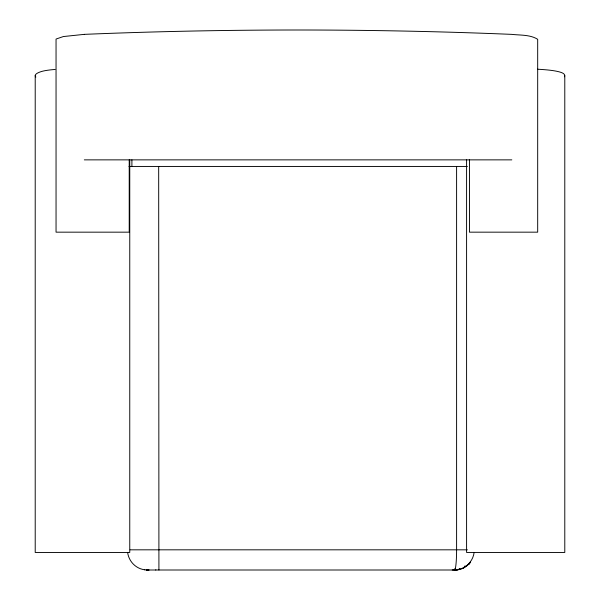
<?xml version="1.0" encoding="UTF-8"?>
<svg xmlns="http://www.w3.org/2000/svg" width="600" height="600" viewBox="0 0 600 600"><rect width="100%" height="100%" fill="white"/><g stroke="black" fill="none" stroke-linecap="round" stroke-linejoin="round"><path stroke-width="0.9" d="M469.942 562.77L469.388 564.09L468.442 564.09M454.56 570L455.377 568.463L454.05 569.827L454.808 569.827L452.22 570M84.315 34.358L63.367 36.547L56.047 39.053L56.047 232.163L129.218 232.163L129.218 159.863M84.315 159.863L511.815 159.863M128.985 166.44L467.393 166.44M130.14 549.825L467.393 549.825M470.213 562.102L470.498 562.102A20.227 19.357 -90 0 1 455.153 570L146.587 570M461.835 568.463L463.14 568.463A20.183 8.498 90 0 0 465.06 565.83M146.235 569.827L149.115 570M147.15 569.993L144.697 569.827M147.18 569.873L146.377 569.835L148.507 570M158.917 570L158.678 166.44M564.787 75.795L564.787 552.457L466.59 552.457L466.59 159.863M469.447 159.863L469.447 232.163L537.683 232.163L537.683 39.3C530.115 34.545 520.403 35.348 511.815 34.373A878.572 145.29 0 0 0 84.315 34.358M456.6 166.44L456.6 549.825A20.183 2.025 -90 0 1 455.34 568.447M131.903 159.863L131.903 166.417M129.757 159.863L129.757 552.457L35.213 552.457L35.213 75.675M144.705 569.79A20.227 19.718 -90 0 1 127.627 552.457M459.697 568.463A20.183 7.785 90 0 1 456.72 570L454.14 570A20.67 20.34 90 0 0 468.39 564.097A20.025 19.703 90 0 0 474.127 552.457M155.865 569.82A20.197 1.478 -90 0 1 155.67 569.985M537.465 69.203A73.89 12.217 0 0 1 545.123 69.735A34.312 5.678 0 0 1 563.768 73.83A60.63 10.027 0 0 1 564.39 76.785M35.858 77.04A53.715 8.88 0 0 1 40.86 71.707A28.612 4.732 0 0 1 55.14 69.465M454.957 569.31L454.957 569.31"/></g></svg>
